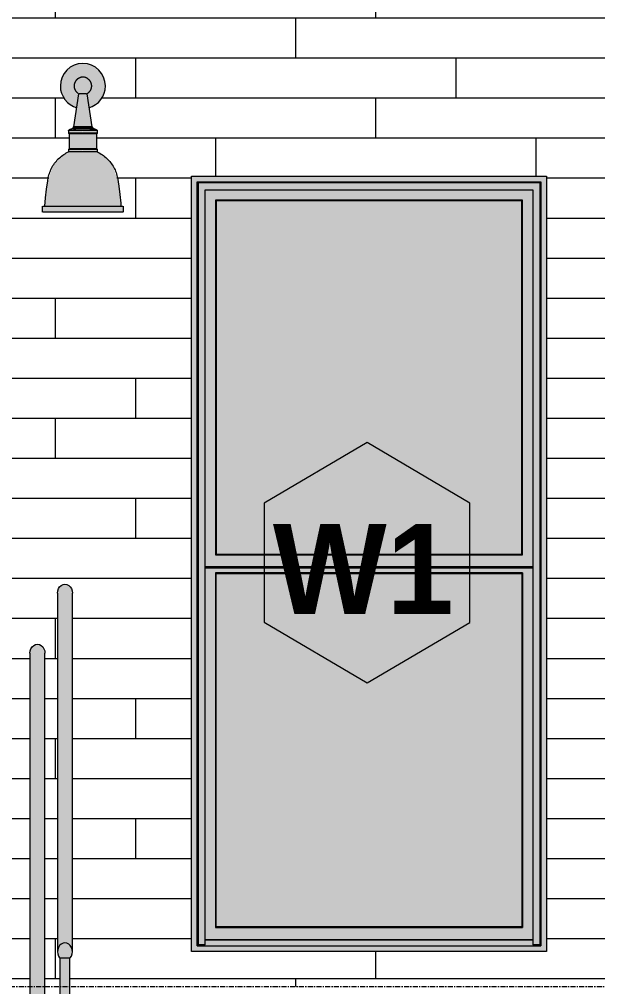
# Model space of a CAD drawing. Header units: inches. Extents: x 1822 to 8392, y -297 to 673.
# Drawn here: x 2353.4 to 2411.2, y 0 to 96.7 of the extents above; entities that cross this region are included whole.
import ezdxf

# ---------------------------------------------------------------- set-up
doc = ezdxf.new("R2010")
doc.units = ezdxf.units.IN
doc.header["$MEASUREMENT"] = 0
doc.linetypes.add('Grid Line 1_2_', pattern=[0.875, 0.5, -0.125, 0.125, -0.125])
for name, color, linetype, lineweight in [('A-FLOR-HRAL', 11, 'Continuous', 9), ('A-FLOR-LEVL-4', 51, 'Grid Line 1_2_', 9), ('A-GLAZ-1', 151, 'Continuous', 9), ('A-GLAZ-IDEN', 152, 'Continuous', 9), ('A-WALL-2', 113, 'Continuous', 9), ('A-WALL-PATT-2', 111, 'Continuous', 9), ('E-LITE-EQPM', 33, 'Continuous', 9)]:
    doc.layers.add(name, color=color, linetype=linetype, lineweight=lineweight)
doc.styles.add('Century Gothic_B', font='GOTHICB.TTF', dxfattribs={"height": 9})

# ---------------------------------------------------------------- blocks, each defined once
blk = doc.blocks.new('Window-Double_Hung-Marvin-Essential - ESDH3066 - 1st Floor-V5-BUILDING ELEVATION - EAST')
at = {"layer": 'A-GLAZ-1'}
h = blk.add_hatch(color=256, dxfattribs=at)
h.paths.add_polyline_path([(2371.241, 3.5), (2406.074, 3.5), (2406.074, 81), (2370.574, 81), (2370.574, 3.5), (2371.162, 3.5)], flags=0)
h.paths.add_polyline_path([(2405.486, 4.088), (2371.162, 4.088), (2371.199, 80.412), (2405.486, 80.412), (2405.486, 4.167)], flags=0)
for points in [[(2371.162, 4.088), (2371.241, 4.169), (2371.241, 80.333), (2371.162, 80.412), (2371.162, 4.167)], [(2371.241, 80.333), (2405.449, 80.375), (2405.449, 80.412), (2371.199, 80.375)], [(2405.042, 4.167), (2405.406, 4.167), (2405.406, 80.333), (2371.241, 80.333), (2371.241, 4.167), (2371.948, 4.167), (2371.948, 79.625), (2404.699, 79.625), (2404.699, 4.167)], [(2405.485, 4.088), (2405.486, 80.412), (2405.406, 80.333), (2405.406, 4.167)], [(2396.118, 78.531), (2403.605, 78.531), (2403.605, 78.592), (2372.982, 78.592), (2373.042, 78.531), (2379.359, 78.531)], [(2372.982, 43.158), (2373.042, 43.219), (2373.042, 78.531), (2372.982, 78.531), (2372.982, 43.219)], [(2396.118, 43.219), (2403.605, 43.219), (2403.605, 78.531), (2373.042, 78.531), (2373.042, 43.219)], [(2403.666, 43.158), (2403.666, 78.592), (2403.605, 78.531), (2403.605, 43.219)], [(2403.666, 43.158), (2403.605, 43.219), (2373.042, 43.219), (2373.042, 43.158), (2403.605, 43.158)], [(2404.105, 41.807), (2404.699, 41.807), (2404.699, 41.938), (2371.948, 41.938), (2371.948, 41.807), (2403.666, 41.807)], [(2373.042, 41.281), (2403.605, 41.281), (2403.605, 41.342), (2372.982, 41.342)], [(2372.982, 5.908), (2373.042, 5.969), (2373.042, 41.281), (2372.982, 41.281), (2372.982, 5.969)], [(2373.042, 5.969), (2403.605, 5.969), (2403.605, 41.281), (2373.042, 41.281), (2373.042, 12.472)], [(2403.666, 5.908), (2403.666, 41.342), (2403.605, 41.281), (2403.605, 5.969)], [(2372.982, 5.908), (2403.666, 5.908), (2403.605, 5.969), (2373.042, 5.969)], [(2405.042, 4.088), (2405.485, 4.088), (2405.406, 4.167), (2404.699, 4.187), (2404.699, 4.659), (2371.948, 4.659), (2371.948, 4.167), (2371.241, 4.167), (2371.162, 4.088), (2404.699, 4.088)]]:
    blk.add_hatch(color=256, dxfattribs=at).paths.add_polyline_path(points, flags=0)
h = blk.add_hatch(color=256, dxfattribs=at)
h.paths.add_polyline_path([(2404.261, 41.938), (2404.699, 41.938), (2404.699, 79.625), (2371.948, 79.625), (2371.948, 41.938), (2404.105, 41.938)], flags=0)
h.paths.add_polyline_path([(2396.118, 43.158), (2372.982, 43.158), (2372.982, 78.592), (2403.666, 78.592), (2403.666, 43.158)], flags=0)
h = blk.add_hatch(color=256, dxfattribs=at)
h.paths.add_polyline_path([(2403.666, 4.688), (2404.699, 4.695), (2404.699, 41.807), (2371.948, 41.781), (2371.948, 4.688), (2396.118, 4.688)], flags=0)
h.paths.add_polyline_path([(2372.982, 5.908), (2372.982, 41.342), (2403.666, 41.342), (2403.666, 5.908), (2379.359, 5.908)], flags=0)
h = blk.add_hatch(color=256, dxfattribs=at)
h.paths.add_polyline_path([(2405.485, 4.088), (2405.486, 4.088), (2405.485, 4.088)], flags=0)
h.paths.add_polyline_path([(2371.162, 4.088), (2371.162, 4.088), (2371.162, 4.167)], flags=0)
for p, q in [((2371.162, 80.412), (2405.486, 80.412)), ((2371.162, 80.412), (2371.241, 80.333)), ((2371.162, 4.088), (2371.162, 80.412)), ((2405.406, 80.333), (2371.241, 80.333)), ((2371.241, 80.333), (2371.241, 4.167)), ((2405.486, 80.412), (2405.406, 80.333)), ((2405.406, 80.333), (2405.406, 4.167)), ((2405.486, 80.412), (2405.485, 4.088)), ((2371.948, 79.625), (2404.699, 79.625)), ((2371.948, 4.167), (2371.948, 79.625)), ((2404.699, 79.625), (2404.699, 4.167)), ((2373.042, 78.531), (2372.982, 78.592)), ((2372.982, 78.592), (2372.982, 43.158)), ((2403.666, 78.592), (2372.982, 78.592)), ((2373.042, 78.531), (2373.042, 43.219)), ((2403.605, 78.531), (2373.042, 78.531)), ((2403.605, 78.531), (2403.666, 78.592)), ((2403.605, 43.219), (2403.605, 78.531)), ((2403.666, 43.158), (2403.666, 78.592)), ((2373.042, 43.219), (2372.982, 43.158)), ((2372.982, 43.158), (2403.666, 43.158)), ((2373.042, 43.219), (2403.605, 43.219)), ((2403.666, 43.158), (2403.605, 43.219)), ((2404.699, 41.938), (2371.948, 41.938)), ((2404.699, 41.807), (2371.948, 41.807)), ((2403.666, 41.342), (2372.982, 41.342)), ((2372.982, 41.342), (2373.042, 41.281)), ((2372.982, 41.342), (2372.982, 5.908)), ((2373.042, 41.281), (2403.605, 41.281)), ((2373.042, 5.969), (2373.042, 41.281)), ((2403.605, 41.281), (2403.666, 41.342)), ((2403.605, 41.281), (2403.605, 5.969)), ((2403.666, 41.342), (2403.666, 5.908)), ((2372.982, 5.908), (2373.042, 5.969)), ((2372.982, 5.908), (2403.666, 5.908)), ((2403.605, 5.969), (2373.042, 5.969)), ((2403.666, 5.908), (2403.605, 5.969)), ((2371.241, 4.167), (2371.162, 4.088)), ((2371.162, 4.088), (2405.486, 4.088)), ((2371.948, 4.167), (2371.241, 4.167)), ((2404.699, 4.688), (2371.948, 4.688)), ((2404.699, 4.659), (2371.948, 4.659)), ((2405.406, 4.167), (2404.699, 4.167)), ((2405.485, 4.088), (2405.406, 4.167))]:
    blk.add_line(p, q, dxfattribs=at)
blk = doc.blocks.new('VISA-OW2400-02-SASS - OW2400-L30K-MVOLT-V13-BUILDING ELEVATION - EAST')
at = {"layer": 'E-LITE-EQPM'}
h = blk.add_hatch(color=256, dxfattribs=at)
h.paths.add_polyline_path([(2701.602, 87.83), (2702.135, 88.051), (2702.601, 88.409), (2702.959, 88.875), (2703.184, 89.418), (2703.26, 90), (2703.184, 90.582), (2702.959, 91.125), (2702.601, 91.591), (2702.135, 91.949), (2701.593, 92.173), (2701.01, 92.25), (2700.428, 92.173), (2699.885, 91.949), (2699.419, 91.591), (2699.062, 91.125), (2698.837, 90.582), (2698.76, 90), (2698.837, 89.418), (2699.062, 88.875), (2699.419, 88.409), (2700.01, 88), (2700.419, 87.83), (2700.626, 89.237), (2700.285, 89.552), (2700.242, 89.676), (2700.222, 89.689), (2700.175, 90.052), (2700.272, 90.318), (2700.284, 90.371), (2700.292, 90.436), (2700.595, 90.727), (2700.693, 90.752), (2700.856, 90.847), (2700.867, 90.786), (2700.927, 90.772), (2701.01, 90.706), (2701.075, 90.773), (2701.02, 90.786), (2701.103, 90.851), (2701.344, 90.714), (2701.265, 90.83), (2701.443, 90.723), (2701.565, 90.652), (2701.719, 90.461), (2701.83, 90.187), (2701.844, 90.02), (2701.776, 89.661), (2701.719, 89.635), (2701.627, 89.412), (2701.55, 89.353), (2701.377, 89.223), (2701.593, 87.887)], flags=0)
h.paths.add_polyline_path([(2701.01, 90.772), (2700.909, 90.786), (2700.946, 90.871), (2701.01, 90.773)], flags=0)
h = blk.add_hatch(color=256, dxfattribs=at)
h.paths.add_polyline_path([(2701.01, 89.223), (2701.01, 90.706), (2700.856, 90.786), (2700.826, 90.786), (2700.826, 90.842), (2700.699, 90.786), (2700.667, 90.786), (2700.272, 90.412), (2700.272, 90.318), (2700.204, 90.199), (2700.184, 89.974), (2700.242, 89.676), (2700.281, 89.651), (2700.285, 89.538), (2700.644, 89.223), (2700.928, 89.223)], flags=0)
h.paths.add_polyline_path([(2701.01, 90.772), (2700.946, 90.871), (2700.909, 90.786), (2701.007, 90.773)], flags=0)
for points in [[(2701.304, 89.223), (2701.377, 89.223), (2701.696, 89.528), (2701.738, 89.667), (2701.779, 89.669), (2701.844, 89.821), (2701.844, 90.02), (2701.83, 90.187), (2701.719, 90.461), (2701.565, 90.652), (2701.344, 90.801), (2701.265, 90.815), (2701.265, 90.752), (2701.052, 90.836), (2701.01, 90.772), (2701.103, 90.773), (2701.01, 90.666), (2701.01, 89.223), (2701.288, 89.223)], [(2700.905, 85.927), (2701.01, 85.927), (2701.01, 89.223), (2700.644, 89.223), (2700.141, 85.927), (2700.827, 85.927)], [(2701.102, 85.927), (2701.909, 85.927), (2701.344, 89.223), (2701.01, 89.223), (2701.01, 85.927)], [(2699.561, 85.291), (2701.01, 85.291), (2701, 85.541), (2699.561, 85.541)], [(2699.721, 83.724), (2701.01, 83.724), (2701.01, 85.224), (2699.629, 85.224), (2699.658, 83.724)], [(2700.762, 85.541), (2701.01, 85.541), (2701.003, 85.647), (2701.01, 85.675), (2701.004, 85.702), (2700.011, 85.672), (2700.009, 85.646), (2699.721, 85.619), (2699.658, 85.541), (2700.745, 85.541)], [(2700.712, 85.224), (2701.01, 85.224), (2700.995, 85.291), (2699.755, 85.291), (2699.814, 85.224), (2700.698, 85.224)], [(2700.12, 85.744), (2700.235, 85.732), (2700.259, 85.71), (2700.455, 85.718), (2700.666, 85.719), (2700.847, 85.702), (2701.01, 85.734), (2701.01, 85.927), (2700.111, 85.927), (2700.067, 85.815), (2700.141, 85.814)], [(2701.911, 85.702), (2701.911, 85.741), (2701.899, 85.768), (2701.909, 85.805), (2702, 85.778), (2701.974, 85.836), (2701.909, 85.927), (2701.01, 85.927), (2701.01, 85.702), (2701.393, 85.712), (2701.59, 85.723), (2701.764, 85.718), (2701.909, 85.702)], [(2702, 85.541), (2702.362, 85.541), (2702.265, 85.638), (2701.01, 85.702), (2701.01, 85.675), (2701.01, 85.647), (2701.01, 85.541), (2701.974, 85.541)], [(2701.508, 85.291), (2702.46, 85.291), (2702.46, 85.541), (2701.01, 85.541), (2701.025, 85.291), (2701.377, 85.291)], [(2701.078, 85.224), (2702.207, 85.224), (2702.265, 85.291), (2701.01, 85.291), (2701.01, 85.224)], [(2701.954, 83.724), (2702.392, 83.724), (2702.392, 85.224), (2701.01, 85.224), (2701.01, 83.724), (2701.839, 83.724)], [(2699.871, 80.845), (2701.01, 80.845), (2701.01, 83.406), (2699.561, 83.406), (2698.677, 82.796), (2697.966, 81.926), (2697.613, 80.845), (2699.83, 80.845)], [(2700.182, 83.406), (2701.01, 83.406), (2700.994, 83.656), (2699.561, 83.656), (2699.561, 83.406), (2700.067, 83.406)], [(2700.665, 83.656), (2701.01, 83.67), (2701.01, 83.724), (2699.814, 83.724), (2699.755, 83.656), (2700.654, 83.656)], [(2702, 83.656), (2702.265, 83.656), (2702.15, 83.724), (2701.01, 83.724), (2701.01, 83.656), (2701.974, 83.656)], [(2702.035, 83.406), (2702.46, 83.406), (2702.46, 83.656), (2701.01, 83.656), (2701.01, 83.406), (2702, 83.406)], [(2702.035, 80.845), (2704.405, 80.854), (2703.998, 82.012), (2703.207, 82.908), (2702.403, 83.406), (2701.01, 83.406), (2701.01, 80.845), (2701.974, 80.845)], [(2697.784, 77.978), (2701.01, 77.978), (2701.01, 80.845), (2697.613, 80.845), (2697.318, 79.238), (2697.264, 78.131), (2697.262, 77.978), (2697.714, 77.978)], [(2701.556, 77.978), (2704.759, 77.978), (2704.735, 78.789), (2704.652, 79.597), (2704.405, 80.845), (2701.01, 80.845), (2701.01, 77.978)], [(2697.015, 77.384), (2701.01, 77.384), (2701.01, 77.978), (2697.015, 77.978)], [(2703.152, 77.384), (2705.006, 77.384), (2705.006, 77.978), (2701.01, 77.978), (2701.01, 77.384), (2702.643, 77.384)]]:
    blk.add_hatch(color=256, dxfattribs=at).paths.add_polyline_path(points, flags=0)
for p, q in [((2700.587, 89.223), (2700.065, 85.927)), ((2701.01, 89.223), (2700.644, 89.223)), ((2701.377, 89.223), (2701.01, 89.223)), ((2701.956, 85.927), (2701.434, 89.223)), ((2699.561, 85.541), (2699.561, 85.291)), ((2701.01, 85.541), (2699.561, 85.541)), ((2699.561, 85.291), (2699.629, 85.224)), ((2701.01, 85.291), (2699.561, 85.291)), ((2699.629, 85.224), (2699.629, 83.724)), ((2701.01, 85.224), (2699.629, 85.224)), ((2701.01, 85.702), (2699.897, 85.702)), ((2700.063, 85.702), (2700.322, 85.702)), ((2701.01, 85.927), (2700.111, 85.927)), ((2701.909, 85.927), (2701.01, 85.927)), ((2702.124, 85.702), (2701.01, 85.702)), ((2702.46, 85.541), (2701.01, 85.541)), ((2702.46, 85.291), (2701.01, 85.291)), ((2702.392, 85.224), (2701.01, 85.224)), ((2701.698, 85.702), (2702.124, 85.702)), ((2702.392, 85.224), (2702.46, 85.291)), ((2702.392, 83.724), (2702.392, 85.224)), ((2702.46, 85.291), (2702.46, 85.541)), ((2699.629, 83.724), (2699.561, 83.656)), ((2699.561, 83.656), (2699.561, 83.406)), ((2701.01, 83.656), (2699.561, 83.656)), ((2701.01, 83.406), (2699.561, 83.406)), ((2701.01, 83.724), (2699.629, 83.724)), ((2702.392, 83.724), (2701.01, 83.724)), ((2702.46, 83.656), (2701.01, 83.656)), ((2702.46, 83.406), (2701.01, 83.406)), ((2702.46, 83.656), (2702.392, 83.724)), ((2702.46, 83.406), (2702.46, 83.656)), ((2696.954, 77.978), (2696.954, 77.384)), ((2697.015, 77.978), (2701.01, 77.978)), ((2701.01, 77.384), (2697.015, 77.384)), ((2701.01, 77.978), (2705.006, 77.978)), ((2705.006, 77.384), (2701.01, 77.384)), ((2705.067, 77.384), (2705.067, 77.978))]:
    blk.add_line(p, q, dxfattribs=at)
at = {"layer": 'E-LITE-EQPM', "flags": 128}
for points in [[(2700.587, 89.223), (2700.556, 89.243), (2700.526, 89.265), (2700.497, 89.287), (2700.469, 89.311), (2700.442, 89.336), (2700.416, 89.362), (2700.391, 89.389), (2700.367, 89.418), (2700.344, 89.447), (2700.323, 89.476), (2700.303, 89.507), (2700.283, 89.539), (2700.266, 89.571), (2700.249, 89.604), (2700.234, 89.638), (2700.22, 89.672), (2700.207, 89.706), (2700.196, 89.742), (2700.187, 89.777), (2700.178, 89.813), (2700.172, 89.849), (2700.166, 89.886), (2700.162, 89.923), (2700.16, 89.959), (2700.159, 89.996), (2700.16, 90.033), (2700.162, 90.07), (2700.165, 90.107), (2700.17, 90.143), (2700.176, 90.18), (2700.184, 90.216), (2700.194, 90.251), (2700.204, 90.287), (2700.216, 90.321), (2700.23, 90.356), (2700.245, 90.39), (2700.261, 90.423), (2700.278, 90.455), (2700.297, 90.487), (2700.317, 90.518), (2700.339, 90.548), (2700.361, 90.577), (2700.385, 90.606), (2700.409, 90.633), (2700.435, 90.659), (2700.462, 90.685), (2700.49, 90.709), (2700.519, 90.732), (2700.548, 90.754), (2700.579, 90.774), (2700.61, 90.794), (2700.642, 90.812), (2700.675, 90.829), (2700.708, 90.845), (2700.742, 90.859), (2700.777, 90.872), (2700.812, 90.883), (2700.847, 90.893), (2700.883, 90.902), (2700.92, 90.909), (2700.956, 90.915), (2700.993, 90.919), (2701.01, 90.921)], [(2701.01, 90.921), (2701.047, 90.917), (2701.084, 90.912), (2701.12, 90.906), (2701.156, 90.898), (2701.192, 90.888), (2701.227, 90.877), (2701.262, 90.865), (2701.296, 90.852), (2701.33, 90.837), (2701.363, 90.821), (2701.395, 90.803), (2701.427, 90.784), (2701.458, 90.764), (2701.488, 90.743), (2701.517, 90.72), (2701.546, 90.696), (2701.573, 90.672), (2701.599, 90.646), (2701.624, 90.619), (2701.649, 90.591), (2701.672, 90.562), (2701.693, 90.533), (2701.714, 90.502), (2701.733, 90.471), (2701.752, 90.439), (2701.768, 90.406), (2701.784, 90.372), (2701.798, 90.338), (2701.811, 90.304), (2701.822, 90.269), (2701.832, 90.233), (2701.841, 90.197), (2701.848, 90.161), (2701.854, 90.124), (2701.858, 90.088), (2701.861, 90.051), (2701.862, 90.014), (2701.862, 89.977), (2701.86, 89.94), (2701.857, 89.904), (2701.852, 89.867), (2701.846, 89.831), (2701.838, 89.795), (2701.829, 89.759), (2701.819, 89.724), (2701.807, 89.689), (2701.794, 89.654), (2701.78, 89.62), (2701.764, 89.587), (2701.746, 89.554), (2701.728, 89.522), (2701.708, 89.491), (2701.687, 89.461), (2701.665, 89.432), (2701.642, 89.403), (2701.617, 89.375), (2701.591, 89.349), (2701.565, 89.323), (2701.537, 89.299), (2701.509, 89.276), (2701.479, 89.253), (2701.449, 89.232), (2701.434, 89.223)], [(2699.561, 85.541), (2699.573, 85.555), (2699.585, 85.569), (2699.598, 85.581), (2699.612, 85.594), (2699.625, 85.605), (2699.64, 85.617), (2699.654, 85.627), (2699.67, 85.637), (2699.685, 85.647), (2699.701, 85.656), (2699.717, 85.664), (2699.734, 85.671), (2699.751, 85.678), (2699.768, 85.684), (2699.785, 85.69), (2699.802, 85.694), (2699.82, 85.698), (2699.838, 85.702), (2699.84, 85.702)], [(2699.84, 85.702), (2699.849, 85.702), (2699.858, 85.703), (2699.867, 85.704), (2699.876, 85.705), (2699.885, 85.707), (2699.893, 85.709), (2699.902, 85.711), (2699.911, 85.714), (2699.919, 85.717), (2699.928, 85.72), (2699.936, 85.724), (2699.944, 85.728), (2699.952, 85.732), (2699.96, 85.737), (2699.967, 85.742), (2699.974, 85.747), (2699.982, 85.752), (2699.988, 85.758), (2699.995, 85.764), (2700.002, 85.77), (2700.008, 85.777), (2700.014, 85.784), (2700.019, 85.791), (2700.024, 85.798), (2700.029, 85.806), (2700.034, 85.813), (2700.039, 85.821), (2700.043, 85.829), (2700.046, 85.837), (2700.05, 85.846), (2700.053, 85.854), (2700.056, 85.863), (2700.058, 85.872), (2700.06, 85.88), (2700.062, 85.889), (2700.063, 85.898), (2700.064, 85.907), (2700.065, 85.916), (2700.065, 85.925), (2700.065, 85.927)], [(2701.956, 85.927), (2701.956, 85.918), (2701.956, 85.909), (2701.957, 85.9), (2701.959, 85.892), (2701.96, 85.883), (2701.962, 85.874), (2701.964, 85.865), (2701.967, 85.857), (2701.97, 85.848), (2701.974, 85.84), (2701.977, 85.831), (2701.981, 85.823), (2701.986, 85.816), (2701.99, 85.808), (2701.995, 85.8), (2702, 85.793), (2702.006, 85.786), (2702.012, 85.779), (2702.018, 85.772), (2702.024, 85.766), (2702.031, 85.76), (2702.037, 85.754), (2702.045, 85.748), (2702.052, 85.743), (2702.059, 85.738), (2702.067, 85.733), (2702.075, 85.729), (2702.083, 85.725), (2702.091, 85.721), (2702.099, 85.717), (2702.108, 85.714), (2702.116, 85.712), (2702.125, 85.709), (2702.134, 85.707), (2702.143, 85.705), (2702.152, 85.704), (2702.161, 85.703), (2702.17, 85.702), (2702.179, 85.702), (2702.181, 85.702)], [(2702.181, 85.702), (2702.199, 85.699), (2702.217, 85.695), (2702.234, 85.69), (2702.251, 85.685), (2702.269, 85.679), (2702.285, 85.672), (2702.302, 85.665), (2702.318, 85.656), (2702.334, 85.648), (2702.35, 85.638), (2702.365, 85.628), (2702.38, 85.618), (2702.394, 85.607), (2702.408, 85.595), (2702.421, 85.583), (2702.434, 85.57), (2702.447, 85.557), (2702.458, 85.543), (2702.46, 85.541)], [(2697.56, 80.845), (2697.59, 80.985), (2697.626, 81.124), (2697.667, 81.261), (2697.714, 81.396), (2697.766, 81.529), (2697.823, 81.66), (2697.885, 81.789), (2697.953, 81.915), (2698.025, 82.038), (2698.102, 82.158), (2698.185, 82.276), (2698.271, 82.389), (2698.362, 82.499), (2698.458, 82.606), (2698.558, 82.708), (2698.661, 82.807), (2698.769, 82.901), (2698.88, 82.991), (2698.995, 83.076), (2699.113, 83.157), (2699.234, 83.233), (2699.358, 83.304), (2699.485, 83.37), (2699.561, 83.406)], [(2702.46, 83.406), (2702.588, 83.343), (2702.714, 83.275), (2702.837, 83.202), (2702.957, 83.124), (2703.073, 83.042), (2703.187, 82.955), (2703.297, 82.863), (2703.403, 82.767), (2703.505, 82.667), (2703.603, 82.563), (2703.696, 82.455), (2703.786, 82.343), (2703.871, 82.228), (2703.951, 82.109), (2704.026, 81.988), (2704.097, 81.863), (2704.162, 81.736), (2704.222, 81.607), (2704.277, 81.475), (2704.327, 81.34), (2704.371, 81.205), (2704.41, 81.067), (2704.443, 80.928), (2704.46, 80.845)], [(2697.204, 77.978), (2697.269, 78.83), (2697.368, 79.679), (2697.501, 80.523), (2697.56, 80.845)], [(2704.46, 80.845), (2704.606, 80.003), (2704.718, 79.156), (2704.796, 78.305), (2704.817, 77.978)]]:
    blk.add_lwpolyline(points, dxfattribs=at)
at = {"layer": 'E-LITE-EQPM'}
for start, end in [(360, 180), (180, 254.74539), (285.25461, 360)]:
    blk.add_arc((2701.01, 90), 2.25, start, end, dxfattribs=at)
blk = doc.blocks.new('Railing - 1_-2850776-BUILDING ELEVATION - EAST')
at = {"layer": 'A-FLOR-HRAL'}
for points in [[(3140.873, -39.429), (3141.824, -39.429), (3141.796, 2.864), (3140.824, 2.864), (3140.824, -39.429)], [(3137.924, -6.772), (3138.574, -6.772), (3138.574, -2.022), (3138.308, -2.077), (3138.131, -2.175), (3137.993, -2.308), (3137.907, -2.484), (3137.835, -3.032), (3137.832, -5.955), (3137.849, -6.772), (3137.888, -6.772)], [(3138.768, -6.772), (3139.324, -6.772), (3139.25, -2.51), (3139.223, -2.397), (3139.005, -2.166), (3138.829, -2.073), (3138.703, -2.039), (3138.574, -2.048), (3138.574, -6.772), (3138.703, -6.772)], [(3137.824, -10.022), (3138.574, -10.022), (3138.574, -6.772), (3137.824, -6.772), (3137.824, -8.467)], [(3139.298, -10.022), (3139.324, -10.022), (3139.298, -6.772), (3138.574, -6.772), (3138.574, -10.022), (3139.223, -10.022)], [(3138.574, -14.772), (3138.574, -10.022), (3137.824, -10.022), (3137.905, -14.298), (3137.964, -14.45), (3138.131, -14.62), (3138.308, -14.717), (3138.44, -14.755)], [(3138.574, -14.772), (3138.842, -14.716), (3139.019, -14.618), (3139.183, -14.45), (3139.237, -14.338), (3139.313, -13.934), (3139.323, -13.143), (3139.298, -10.022), (3138.574, -10.022), (3138.574, -14.747)]]:
    blk.add_hatch(color=256, dxfattribs=at).paths.add_polyline_path(points, flags=0)
for p, q in [((3140.824, 2.864), (3140.824, -39.429)), ((3140.824, 2.864), (3141.824, 2.864)), ((3141.824, -39.429), (3141.824, 2.864)), ((3137.824, -6.772), (3137.824, -10.022)), ((3139.324, -10.022), (3139.324, -6.772))]:
    blk.add_line(p, q, dxfattribs=at)
at = {"layer": 'A-FLOR-HRAL', "flags": 128}
for points in [[(3137.824, -2.772), (3137.824, -2.776), (3137.824, -2.785), (3137.824, -2.801), (3137.824, -2.823), (3137.824, -2.852), (3137.824, -2.887), (3137.824, -2.928), (3137.824, -2.975), (3137.824, -3.029), (3137.824, -3.088), (3137.824, -3.153), (3137.824, -3.224), (3137.824, -3.301), (3137.824, -3.383), (3137.824, -3.471), (3137.824, -3.564), (3137.824, -3.662), (3137.824, -3.765), (3137.824, -3.873), (3137.824, -3.985), (3137.824, -4.102), (3137.824, -4.224), (3137.824, -4.349), (3137.824, -4.478), (3137.824, -4.611), (3137.824, -4.747), (3137.824, -4.887), (3137.824, -5.03), (3137.824, -5.175), (3137.824, -5.323), (3137.824, -5.473), (3137.824, -5.625), (3137.824, -5.78), (3137.824, -5.935), (3137.824, -6.092), (3137.824, -6.251), (3137.824, -6.41), (3137.824, -6.569), (3137.824, -6.729), (3137.824, -6.772)], [(3139.324, -6.772), (3139.324, -6.612), (3139.324, -6.453), (3139.324, -6.293), (3139.324, -6.135), (3139.324, -5.978), (3139.324, -5.822), (3139.324, -5.667), (3139.324, -5.514), (3139.324, -5.363), (3139.324, -5.215), (3139.324, -5.069), (3139.324, -4.925), (3139.324, -4.785), (3139.324, -4.648), (3139.324, -4.514), (3139.324, -4.384), (3139.324, -4.257), (3139.324, -4.135), (3139.324, -4.017), (3139.324, -3.903), (3139.324, -3.794), (3139.324, -3.689), (3139.324, -3.59), (3139.324, -3.496), (3139.324, -3.406), (3139.324, -3.323), (3139.324, -3.244), (3139.324, -3.172), (3139.324, -3.105), (3139.324, -3.044), (3139.324, -2.989), (3139.324, -2.94), (3139.324, -2.897), (3139.324, -2.861), (3139.324, -2.831), (3139.324, -2.806), (3139.324, -2.789), (3139.324, -2.777), (3139.324, -2.773), (3139.324, -2.772)], [(3137.824, -10.022), (3137.824, -10.182), (3137.824, -10.342), (3137.824, -10.501), (3137.824, -10.66), (3137.824, -10.817), (3137.824, -10.973), (3137.824, -11.128), (3137.824, -11.281), (3137.824, -11.431), (3137.824, -11.58), (3137.824, -11.726), (3137.824, -11.869), (3137.824, -12.01), (3137.824, -12.147), (3137.824, -12.281), (3137.824, -12.411), (3137.824, -12.537), (3137.824, -12.66), (3137.824, -12.778), (3137.824, -12.892), (3137.824, -13.001), (3137.824, -13.105), (3137.824, -13.205), (3137.824, -13.299), (3137.824, -13.388), (3137.824, -13.472), (3137.824, -13.55), (3137.824, -13.623), (3137.824, -13.69), (3137.824, -13.75), (3137.824, -13.805), (3137.824, -13.854), (3137.824, -13.897), (3137.824, -13.934), (3137.824, -13.964), (3137.824, -13.988), (3137.824, -14.006), (3137.824, -14.017), (3137.824, -14.022), (3137.824, -14.022)], [(3139.324, -14.022), (3139.324, -14.019), (3139.324, -14.01), (3139.324, -13.994), (3139.324, -13.971), (3139.324, -13.943), (3139.324, -13.908), (3139.324, -13.867), (3139.324, -13.819), (3139.324, -13.766), (3139.324, -13.707), (3139.324, -13.641), (3139.324, -13.57), (3139.324, -13.494), (3139.324, -13.411), (3139.324, -13.324), (3139.324, -13.231), (3139.324, -13.133), (3139.324, -13.03), (3139.324, -12.922), (3139.324, -12.809), (3139.324, -12.692), (3139.324, -12.571), (3139.324, -12.446), (3139.324, -12.316), (3139.324, -12.184), (3139.324, -12.047), (3139.324, -11.908), (3139.324, -11.765), (3139.324, -11.62), (3139.324, -11.472), (3139.324, -11.322), (3139.324, -11.169), (3139.324, -11.015), (3139.324, -10.859), (3139.324, -10.702), (3139.324, -10.544), (3139.324, -10.385), (3139.324, -10.225), (3139.324, -10.066), (3139.324, -10.022)]]:
    blk.add_lwpolyline(points, dxfattribs=at)
at = {"layer": 'A-FLOR-HRAL'}
for centre, start, end in [((3138.574, -2.772), 150, 185.48615), ((3138.574, -2.772), 354.83892, 30), ((3138.574, -14.022), 174.51385, 210), ((3138.574, -14.022), 330, 6.09421)]:
    blk.add_arc(centre, 0.75, start, end, dxfattribs=at)
blk = doc.blocks.new('Railing - Railing-2852121-BUILDING ELEVATION - EAST')
at = {"layer": 'A-FLOR-HRAL'}
for points in [[(2357.199, 3.49), (2357.224, 3.716), (2357.299, 3.927), (2357.516, 4.195), (2357.699, 4.307), (2357.882, 4.353), (2358.015, 4.353), (2358.26, 4.277), (2358.41, 4.169), (2358.479, 4.108), (2358.598, 3.927), (2358.673, 3.716), (2358.699, 3.716), (2358.673, 39.56), (2358.598, 39.771), (2358.399, 40.023), (2358.26, 40.121), (2358.053, 40.192), (2357.837, 40.191), (2357.631, 40.118), (2357.494, 40.02), (2357.418, 39.952), (2357.299, 39.771), (2357.224, 39.56), (2357.199, 39.334), (2357.199, 3.498)], [(2355.949, -2.51), (2355.923, 33.56), (2355.848, 33.771), (2355.729, 33.952), (2355.574, 34.091), (2355.393, 34.178), (2355.199, 34.208), (2355.005, 34.178), (2354.824, 34.091), (2354.668, 33.952), (2354.549, 33.771), (2354.457, 33.411), (2354.449, 33.334), (2354.489, -2.242), (2354.549, -2.073), (2354.668, -1.892), (2354.824, -1.753), (2355.005, -1.666), (2355.199, -1.636), (2355.393, -1.666), (2355.574, -1.753), (2355.729, -1.892), (2355.908, -2.242), (2355.923, -2.284), (2355.946, -2.484)], [(2357.449, 2.845), (2357.476, 2.864), (2358.479, 2.872), (2358.598, 3.053), (2358.673, 3.264), (2358.699, 3.49), (2358.673, 3.716), (2358.598, 3.927), (2358.366, 4.209), (2358.199, 4.307), (2358.006, 4.355), (2357.819, 4.344), (2357.637, 4.277), (2357.46, 4.145), (2357.418, 4.108), (2357.299, 3.927), (2357.224, 3.716), (2357.199, 3.49), (2357.224, 3.264), (2357.372, 2.943), (2357.428, 2.864)], [(2354.471, -2.704), (2354.668, -2.242), (2354.944, -2.073), (2355.065, -2.04), (2355.328, -2.039), (2355.467, -2.079), (2355.644, -2.176), (2355.781, -2.31), (2355.869, -2.484), (2355.939, -2.592), (2355.946, -2.484), (2355.908, -2.242), (2355.848, -2.073), (2355.729, -1.892), (2355.574, -1.753), (2355.393, -1.666), (2355.199, -1.636), (2355.005, -1.666), (2354.824, -1.753), (2354.668, -1.892), (2354.489, -2.242), (2354.474, -2.284), (2354.46, -2.608)]]:
    blk.add_hatch(color=256, dxfattribs=at).paths.add_polyline_path(points, flags=0)
for p, q in [((2357.199, 39.334), (2357.199, 3.49)), ((2358.699, 3.49), (2358.699, 39.334)), ((2354.449, 33.334), (2354.449, -2.51)), ((2355.949, -2.51), (2355.949, 33.334)), ((2357.449, -1.395), (2357.449, -2.219)), ((2358.449, -2.219), (2358.449, -1.395)), ((2354.449, -2.51), (2354.468, -2.705)), ((2355.935, -2.678), (2355.949, -2.51)), ((2357.449, -7.395), (2357.449, -8.219)), ((2358.449, -8.219), (2358.449, -7.395)), ((2357.449, -13.395), (2357.449, -14.219)), ((2358.449, -14.219), (2358.449, -13.395)), ((2357.449, -19.395), (2357.449, -20.219)), ((2358.449, -20.219), (2358.449, -19.395)), ((2357.449, -25.395), (2357.449, -26.219)), ((2358.449, -26.219), (2358.449, -25.395)), ((2357.449, -31.395), (2357.449, -32.219)), ((2358.449, -32.219), (2358.449, -31.395))]:
    blk.add_line(p, q, dxfattribs=at)
at = {"layer": 'A-FLOR-HRAL', "flags": 128}
for points in [[(2357.199, 39.334), (2357.224, 39.56), (2357.299, 39.771), (2357.418, 39.952), (2357.574, 40.091), (2357.755, 40.178), (2357.949, 40.208), (2358.143, 40.178), (2358.324, 40.091), (2358.479, 39.952), (2358.598, 39.771), (2358.673, 39.56), (2358.699, 39.334)], [(2354.449, 33.334), (2354.474, 33.56), (2354.549, 33.771), (2354.668, 33.952), (2354.824, 34.091), (2355.005, 34.178), (2355.199, 34.208), (2355.393, 34.178), (2355.574, 34.091), (2355.729, 33.952), (2355.848, 33.771), (2355.923, 33.56), (2355.949, 33.334)], [(2358.699, 3.49), (2358.673, 3.716), (2358.598, 3.927), (2358.479, 4.108), (2358.324, 4.247), (2358.143, 4.334), (2357.949, 4.364), (2357.755, 4.334), (2357.574, 4.247), (2357.418, 4.108), (2357.299, 3.927), (2357.224, 3.716), (2357.199, 3.49)], [(2357.199, 3.49), (2357.224, 3.264), (2357.299, 3.053), (2357.418, 2.872)], [(2358.414, 2.805), (2358.479, 2.872), (2358.598, 3.053), (2358.673, 3.264), (2358.699, 3.49)], [(2355.949, -2.51), (2355.923, -2.284), (2355.848, -2.073), (2355.729, -1.892), (2355.574, -1.753), (2355.393, -1.666), (2355.199, -1.636), (2355.005, -1.666), (2354.824, -1.753), (2354.668, -1.892), (2354.549, -2.073), (2354.474, -2.284), (2354.449, -2.51)]]:
    blk.add_lwpolyline(points, dxfattribs=at)
blk.add_blockref('Railing - 1_-2850776-BUILDING ELEVATION - EAST', (-783.375, 0))
blk = doc.blocks.new('Window Tag - ONE-2920521-BUILDING ELEVATION - EAST')
at = {"layer": 'A-GLAZ-IDEN'}
for p, q in [((2235.348, 321.871), (2225.064, 315.816)), ((2245.619, 315.821), (2235.348, 321.871)), ((2225.064, 315.816), (2225.064, 303.929)), ((2245.619, 303.881), (2245.619, 315.821)), ((2225.064, 303.929), (2235.348, 297.871)), ((2235.348, 297.871), (2245.619, 303.881))]:
    blk.add_line(p, q, dxfattribs=at)

msp = doc.modelspace()

# ---------------------------------------------------------------- hatches: boundary and pattern name
at = {"layer": 'A-WALL-PATT-2'}
h = msp.add_hatch(dxfattribs=at)
h.set_pattern_fill('FP_20', color=256, style=0, pattern_type=2)
h.set_pattern_definition([(0, (2101.011, 0.8), (0, 4), []), (90, (2101.011, 0.8), (-8, 8), [4, -28]), (90, (2117.011, 4.8), (-8, 8), [4, -28])])
h.paths.add_polyline_path([(2480.72882, 0), (2518.09874, 0), (2518.09874, 109.25), (2105.44874, 109.25), (2105.44874, 41.75), (2140.17374, 41.75), (2140.17374, 51.56579), (2137.34999, 50.79568), (2140.17374, 52.87345), (2140.17374, 81), (2175.67374, 81), (2175.67374, 75.01447), (2212.39101, 71.2614), (2190.56089, 65.30774), (2175.67374, 72.98529), (2190.30672, 65.23842), (2175.67374, 61.24761), (2175.67374, 58.875), (2177.92374, 49.5), (2177.92374, 41.75), (2274.22374, 41.75), (2274.22374, 81), (2311.59874, 81), (2311.59874, 34.19246), (2311.69874, 34.20779), (2311.97374, 34.17802), (2311.97374, 81), (2349.47374, 81), (2349.47374, 0), (2354.44874, 0), (2354.47429, 33.56027), (2354.57444, 33.80927), (2354.66841, 33.95191), (2354.82374, 34.09075), (2355.00462, 34.17802), (2355.19874, 34.20779), (2355.39285, 34.17802), (2355.57374, 34.09075), (2355.82303, 33.80927), (2355.90366, 33.61515), (2355.94002, 33.41128), (2355.94874, 33.08482), (2355.94874, 0), (2357.44874, 0), (2357.41841, 2.87224), (2357.29922, 3.05317), (2357.22429, 3.26388), (2357.19874, 3.71611), (2357.22429, 39.56027), (2357.29922, 39.77097), (2357.49825, 40.02328), (2357.63699, 40.12127), (2357.83748, 40.19073), (2358.06, 40.19073), (2358.26048, 40.12127), (2358.39922, 40.02328), (2358.47907, 39.95191), (2358.59826, 39.77097), (2358.67318, 39.56027), (2358.69874, 39.33415), (2358.67318, 3.26388), (2358.59826, 3.05317), (2358.44874, 2.84513), (2358.44874, 0), (2463.15521, 0)], flags=0)
h.paths.add_polyline_path([(2105.44874, 0), (2138.92374, 0), (2138.92374, 0.25), (2105.44874, 0.25)], flags=0)
h.paths.add_polyline_path([(2262.04496, 0), (2301.94874, 0), (2301.94874, 0.25), (2214.9171, 0.25), (2214.92373, 0), (2236.19874, 0)], flags=0)
h.paths.add_polyline_path([(2310.22762, 0), (2310.94874, 0.02632), (2310.94874, 3.5), (2309.69874, 3.48999), (2309.67318, 3.26388), (2309.59826, 3.05317), (2309.44874, 2.84513), (2309.44874, 0)], flags=0)
h.paths.add_polyline_path([(2306.44874, 0), (2308.44874, 0), (2308.41841, 2.87224), (2308.29922, 3.05317), (2308.22429, 3.26388), (2308.19874, 3.5), (2307.19874, 3.5), (2307.19874, 0.25), (2306.44874, 0.25), (2306.44874, 0.14187)], flags=0)
h.paths.add_polyline_path([(2186.42374, 0), (2186.4171, 0.25), (2167.43038, 0.25), (2167.44874, 0), (2185.92374, 0)], flags=0)
h.paths.add_polyline_path([(2187.42374, 0), (2187.42155, 0.08242), (2187.20035, 0.25), (2186.42374, 0.25), (2186.42374, 0), (2186.92374, 0)], flags=0)
h.paths.add_polyline_path([(2187.53034, 0), (2187.42374, 0.08076), (2187.42374, 0)], flags=0)
h.paths.add_polyline_path([(2195.00821, 0), (2196.92374, 0), (2196.73624, 0.25), (2187.53034, 0.25), (2187.53034, 0)], flags=0)
h.paths.add_polyline_path([(2166.42374, 0), (2167.42374, 0), (2167.42374, 0.25), (2166.64712, 0.25), (2166.42593, 0.08242)], flags=0)
h.paths.add_polyline_path([(2166.31714, 0), (2166.42374, 0), (2166.42374, 0.08076)], flags=0)
h.paths.add_polyline_path([(2158.42374, 0), (2166.31714, 0), (2166.31714, 0.25), (2157.11124, 0.25), (2156.92374, 0), (2157.42374, 0)], flags=0)
h.paths.add_polyline_path([(2482.87374, 3.5), (2447.37374, 3.5), (2447.37374, 81), (2482.87374, 81), (2482.87374, 24.43735)], flags=0)
h.paths.add_polyline_path([(2396.11846, 3.5), (2370.57374, 3.5), (2370.57374, 81), (2406.07374, 81), (2406.07374, 3.5), (2404.49805, 3.5)], flags=0)
h.paths.add_polyline_path([(2236.19874, 5.75), (2274.22374, 5.75), (2274.22374, 6.25), (2214.75777, 6.25), (2214.77105, 5.75), (2228.52658, 5.75)], flags=0)
h.paths.add_polyline_path([(2187.53034, 5.75), (2196.1529, 5.75), (2196.25013, 6.25), (2187.42374, 6.25), (2187.42374, 5.75)], flags=0)
h.paths.add_polyline_path([(2140.17374, 5.75), (2140.17374, 6.25), (2140.07096, 6.25), (2140.05694, 5.75)], flags=0)
h.paths.add_polyline_path([(2107.91378, 5.75), (2139.07642, 5.75), (2139.0897, 6.25), (2105.44874, 6.25), (2105.44874, 5.75)], flags=0)
h.paths.add_polyline_path([(2199.92374, 5.75), (2213.79053, 5.75), (2213.77651, 6.25), (2197.17374, 6.25), (2197.07374, 5.75), (2198.92374, 5.75)], flags=0)
h.paths.add_polyline_path([(2127.97146, 11.75), (2139.23575, 11.75), (2139.24902, 12.25), (2105.44874, 12.25), (2105.44874, 11.75), (2111.21227, 11.75)], flags=0)
h.paths.add_polyline_path([(2195.00821, 11.75), (2197.31957, 11.75), (2197.41679, 12.25), (2187.10825, 12.25), (2187.12227, 11.75), (2187.42374, 11.75)], flags=0)
h.paths.add_polyline_path([(2199.92374, 11.75), (2213.62227, 11.75), (2213.60825, 12.25), (2198.37374, 12.25), (2198.27374, 11.75), (2198.92374, 11.75)], flags=0)
h.paths.add_polyline_path([(2183.64125, 11.75), (2186.11173, 11.75), (2186.09845, 12.25), (2178.33795, 12.25), (2178.33795, 11.75)], flags=0)
h.paths.add_polyline_path([(2186.42374, 11.75), (2187.11173, 11.75), (2187.09845, 12.25), (2186.10825, 12.25), (2186.12227, 11.75)], flags=0)
h.paths.add_polyline_path([(2214.61173, 11.75), (2274.22374, 11.75), (2274.22374, 12.25), (2214.59845, 12.25)], flags=0)
h.paths.add_polyline_path([(2177.63084, 11.75), (2177.63084, 12.25), (2176.21663, 12.25), (2176.21663, 11.75)], flags=0)
h.paths.add_polyline_path([(2187.42374, 17.75), (2195.85164, 17.75), (2196.10461, 18.25), (2186.98457, 18.25), (2186.94518, 18.06503), (2186.95401, 17.75)], flags=0)
h.paths.add_polyline_path([(2133.07374, 17.75), (2139.39507, 17.75), (2139.40835, 18.25), (2105.44874, 18.25), (2105.44874, 17.75), (2127.97146, 17.75)], flags=0)
h.paths.add_polyline_path([(2186.9524, 17.75), (2186.92374, 18.06503), (2185.95199, 17.82209), (2185.95401, 17.75), (2186.92374, 17.75)], flags=0)
h.paths.add_polyline_path([(2198.48624, 17.75), (2198.58346, 18.25), (2196.51039, 18.25), (2196.08792, 17.75), (2196.79364, 17.75)], flags=0)
h.paths.add_polyline_path([(2185.9524, 17.75), (2185.92374, 17.81503), (2185.66363, 17.75), (2185.92374, 17.75)], flags=0)
h.paths.add_polyline_path([(2256.10325, 17.75), (2274.22374, 17.75), (2274.22374, 18.25), (2214.43913, 18.25), (2214.4524, 17.75), (2236.19874, 17.75)], flags=0)
h.paths.add_polyline_path([(2201.82374, 17.75), (2213.45401, 17.75), (2213.42374, 17.9921), (2212.63051, 18.25), (2199.57374, 18.25), (2199.47374, 17.75), (2199.92374, 17.75)], flags=0)
h.paths.add_polyline_path([(2217.29369, 23.75), (2274.22374, 23.75), (2274.22374, 24.25), (2216.64122, 24.25), (2216.55423, 23.75), (2216.92374, 23.75)], flags=0)
h.paths.add_polyline_path([(2201.82374, 23.75), (2215.0334, 23.75), (2215.19697, 24.25), (2200.92374, 24.25), (2200.92374, 24), (2187.42374, 24), (2187.42374, 23.75), (2200.92374, 23.75)], flags=0)
h.paths.add_polyline_path([(2127.97146, 23.75), (2137.29324, 23.75), (2137.20625, 24.25), (2105.44874, 24.25), (2105.44874, 23.75), (2115.63045, 23.75)], flags=0)
h.paths.add_polyline_path([(2140.17374, 23.75), (2140.17374, 24.25), (2138.6505, 24.25), (2138.81407, 23.75)], flags=0)
h.paths.add_polyline_path([(2134.93815, 29.75), (2135.61133, 29.75), (2135.34206, 30.25), (2105.44874, 30.25), (2105.44874, 29.75), (2133.07374, 29.75)], flags=0)
h.paths.add_polyline_path([(2136.42284, 29.75), (2140.17374, 29.75), (2140.17374, 30.25), (2136.09972, 30.25)], flags=0)
h.paths.add_polyline_path([(2187.42374, 29.75), (2217.42463, 29.75), (2217.74776, 30.25), (2186.97374, 30.25), (2187.07374, 29.75)], flags=0)
h.paths.add_polyline_path([(2270.57374, 29.75), (2274.22374, 29.75), (2274.22374, 30.25), (2218.50541, 30.25), (2218.23614, 29.75), (2262.04496, 29.75)], flags=0)
h.paths.add_polyline_path([(2177.92374, 35.75), (2274.22374, 35.75), (2274.22374, 36.25), (2177.92374, 36.25)], flags=0)
h.paths.add_polyline_path([(2175.67374, 35.75), (2175.92374, 35.75), (2175.92374, 36.25), (2175.67374, 36.25)], flags=0)
h.paths.add_polyline_path([(2140.17374, 35.75), (2140.17374, 36.25), (2105.44874, 36.25), (2105.44874, 35.75), (2133.07374, 35.75)], flags=0)
h.paths.add_polyline_path([(2175.67374, 41.75), (2175.92374, 41.75), (2175.92374, 49.5), (2175.67374, 50.75), (2175.67374, 48.36785)], flags=0)
h.paths.add_polyline_path([(2360.20948, 85.70215), (2359.8279, 85.71495), (2360.0205, 85.70215), (2360.20826, 85.70215)], flags=0)
h.paths.add_polyline_path([(2357.59475, 77.38397), (2355.74119, 77.38397), (2355.74119, 77.97813), (2355.98739, 77.97813), (2356.0437, 79.23828), (2356.05937, 79.4177), (2356.38921, 81), (2356.70097, 81.95443), (2357.52001, 82.89544), (2358.28712, 83.40622), (2358.28712, 83.65622), (2358.48127, 83.65622), (2358.53504, 83.72378), (2358.35468, 83.72378), (2358.3842, 85.22378), (2358.53977, 85.22378), (2358.44723, 85.29134), (2358.28712, 85.29134), (2358.28712, 85.54134), (2358.41029, 85.57333), (2358.48127, 85.63818), (2359.1303, 85.72712), (2358.98514, 85.71016), (2358.96772, 85.74398), (2358.94188, 85.76093), (2358.84596, 85.74398), (2358.83723, 85.81422), (2358.79262, 85.83203), (2358.83723, 85.92746), (2359.14468, 87.83048), (2358.61124, 88.05144), (2358.14525, 88.40901), (2357.78768, 88.875), (2357.5629, 89.41766), (2357.48624, 90), (2357.5629, 90.58234), (2357.78768, 91.125), (2358.14525, 91.59099), (2358.61124, 91.94856), (2359.15389, 92.17333), (2359.73624, 92.25), (2360.31858, 92.17333), (2360.86124, 91.94856), (2361.32723, 91.59099), (2361.68479, 91.125), (2361.90957, 90.58234), (2361.98624, 90), (2361.90957, 89.41766), (2361.68479, 88.875), (2361.32723, 88.40901), (2360.86124, 88.05144), (2360.32841, 87.82667), (2360.67986, 85.86413), (2360.67793, 85.79935), (2360.58138, 85.7967), (2360.58138, 85.75101), (2360.58138, 85.7082), (2360.234, 85.70698), (2360.42701, 85.70196), (2361.02525, 85.61862), (2361.11779, 85.54134), (2361.18535, 85.54134), (2361.18535, 85.29134), (2360.9912, 85.29134), (2360.9327, 85.22378), (2361.11779, 85.22378), (2361.08828, 83.72378), (2360.9327, 83.72378), (2361.02525, 83.65622), (2361.18535, 83.65622), (2361.18535, 83.40622), (2362.06139, 82.81134), (2362.78078, 81.92603), (2363.16968, 80.66195), (2363.4131, 79.4177), (2363.48509, 77.97813), (2363.73129, 77.97813), (2363.73129, 77.38397), (2358.12684, 77.38397)], flags=0)

# ---------------------------------------------------------------- linework, layer by layer
at = {"layer": 'A-FLOR-LEVL-4'}
msp.add_line((1830.94838, 0), (4167.96446, 0), dxfattribs=at)
at = {"layer": 'A-WALL-2'}
for p, q in [((2370.57374, 3.5), (2370.57374, 81)), ((2370.57374, 81), (2406.07374, 81)), ((2406.07374, 81), (2406.07374, 3.5)), ((2406.07374, 3.5), (2370.57374, 3.5))]:
    msp.add_line(p, q, dxfattribs=at)

# ---------------------------------------------------------------- block references
at = {"layer": 'A-FLOR-HRAL'}
msp.add_blockref('Railing - Railing-2852121-BUILDING ELEVATION - EAST', (0, 0), dxfattribs=at)
at = {"layer": 'A-GLAZ-1'}
msp.add_blockref('Window-Double_Hung-Marvin-Essential - ESDH3066 - 1st Floor-V5-BUILDING ELEVATION - EAST', (0, 0), dxfattribs=at)
at = {"layer": 'A-GLAZ-IDEN'}
msp.add_blockref('Window Tag - ONE-2920521-BUILDING ELEVATION - EAST', (152.78828, -267.5), dxfattribs=at)
at = {"layer": 'E-LITE-EQPM'}
msp.add_blockref('VISA-OW2400-02-SASS - OW2400-L30K-MVOLT-V13-BUILDING ELEVATION - EAST', (-341.27422, 0), dxfattribs=at)

# ---------------------------------------------------------------- texts
at = {"layer": 'A-GLAZ-IDEN', "insert": (2378.72602, 46.22249), "char_height": 9, "width": 22.725, "attachment_point": 1, "style": 'Century Gothic_B'}
msp.add_mtext('W1', dxfattribs=at)

doc.saveas('drawing.dxf')
